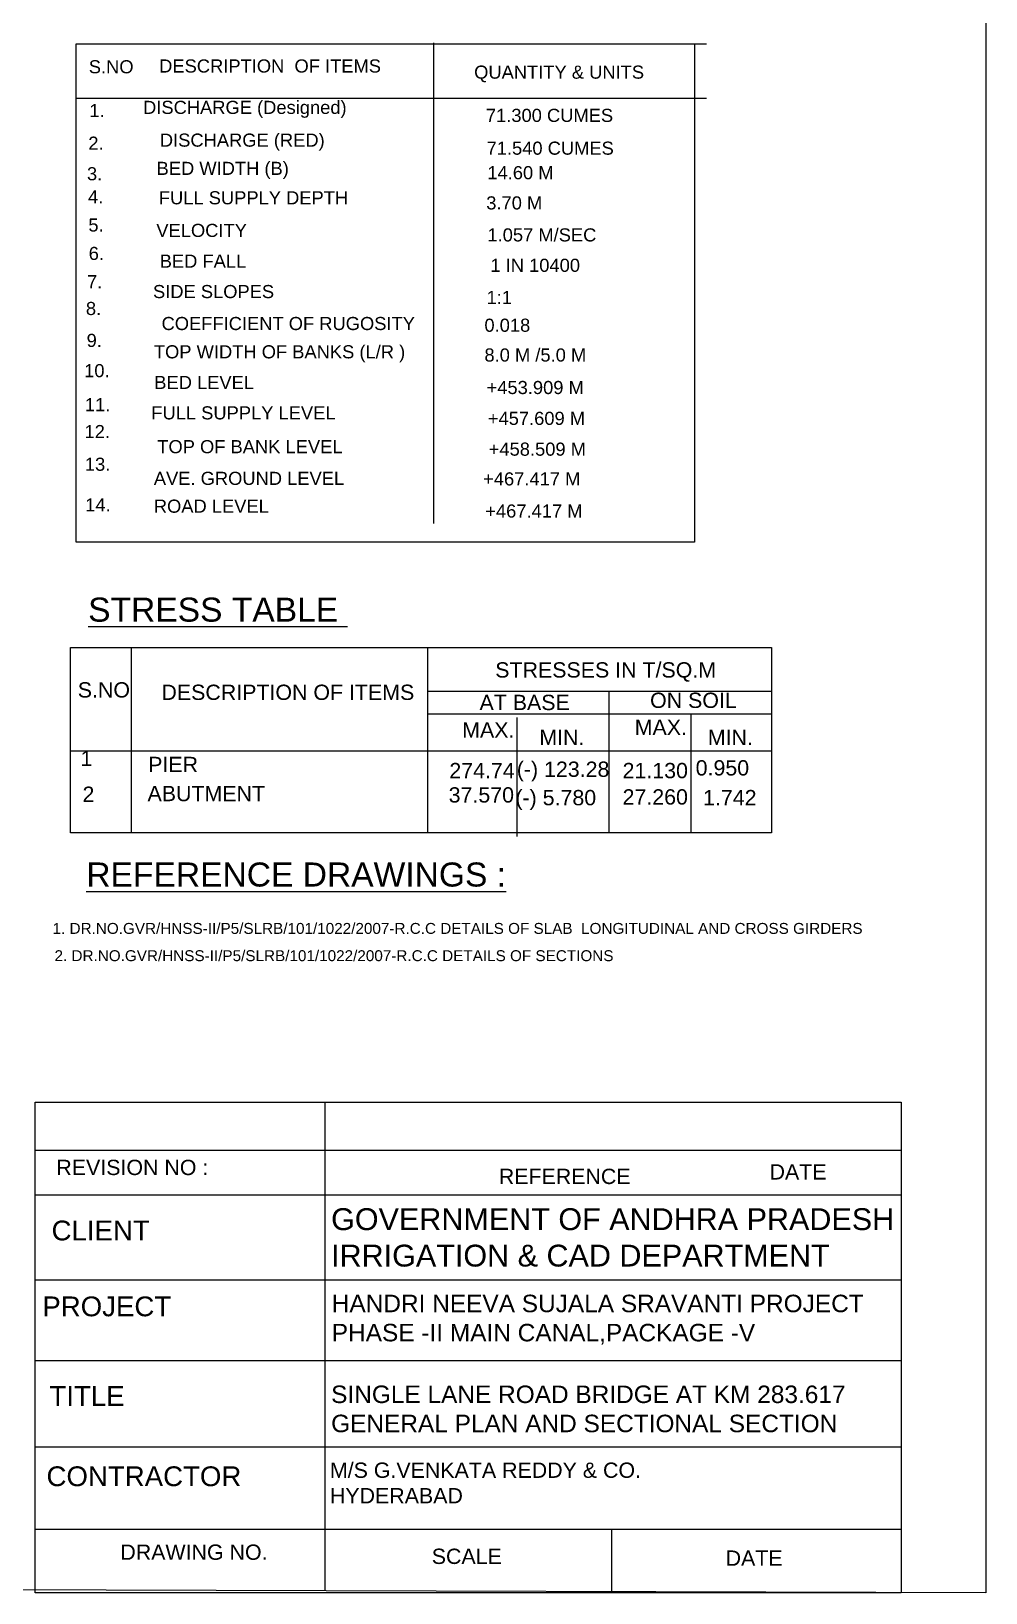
# Model space of a CAD drawing. Header units: millimetres. Extents: x 5124 to 2385548, y 2311 to 44314889.
# Drawn here: x 2383295 to 2385479, y 44308549 to 44312121 of the extents above; entities that cross this region are included whole.
import ezdxf

# ---------------------------------------------------------------- set-up
doc = ezdxf.new("R2010")
doc.units = ezdxf.units.MM
doc.header["$MEASUREMENT"] = 0
for name, color, linetype in [('DIMENSIONS', 7, 'Continuous'), ('DRAWING', 2, 'Continuous'), ('TEXT', 7, 'Continuous'), ('text1', 7, 'Continuous')]:
    doc.layers.add(name, color=color, linetype=linetype)
doc.styles.get("Standard").update_dxf_attribs({"font": 'arial.ttf', "height": 20})

msp = doc.modelspace()

# ---------------------------------------------------------------- linework, layer by layer
at = {"layer": 'DIMENSIONS', "color": 0}
for points in [[(2383397.6, 44312091.9), (2384812.4, 44312091.9), (2384812.4, 44310951.6), (2383397.6, 44310951.6)], [(2383385, 44310710.9), (2384989.2, 44310710.9), (2384989.2, 44310286.9), (2383385, 44310286.9)], [(2385285.7, 44308548.7), (2383304.2, 44308548.7), (2383304.2, 44309671), (2385285.7, 44309671)]]:
    msp.add_lwpolyline(points, close=True, dxfattribs=at)
for points in [[(2383524.5, 44310286.9), (2383524.5, 44310710.9)], [(2384201.4, 44310710.9), (2384201.4, 44310286.9)], [(2384201.4, 44310611.4), (2384989.2, 44310611.4)], [(2384616.9, 44310611.4), (2384616.9, 44310286.9)], [(2384201.4, 44310558.9), (2384989.2, 44310558.9)], [(2384804.1, 44310558.9), (2384804.1, 44310286.9)], [(2384406, 44310551.1), (2384406, 44310279)], [(2383385, 44310474.8), (2384989.2, 44310474.8)], [(2383967.8, 44308553.3), (2383967.8, 44309671)], [(2383304.2, 44309560.9), (2385285.7, 44309560.9)], [(2383304.2, 44309458.8), (2385285.7, 44309458.8)], [(2383304.2, 44309264.4), (2385285.7, 44309264.4)], [(2383304.2, 44309079.9), (2385285.7, 44309079.9)], [(2383304.2, 44308882.2), (2385285.7, 44308882.2)], [(2383304.2, 44308694.3), (2385285.7, 44308694.3)], [(2384623.5, 44308551.3), (2384623.5, 44308694.3)]]:
    msp.add_lwpolyline(points, dxfattribs=at)
at = {"layer": 'DRAWING', "color": 0}
msp.add_lwpolyline([(2375415.1, 44314888.9), (2385479.1, 44314858.4), (2385479.1, 44308548.7), (2375415.1, 44308579.2)], close=True, dxfattribs=at)
at = {"layer": 'text1', "color": 0}
for points in [[(2383397.6, 44312091.9), (2384840.3, 44312091.9)], [(2384215.6, 44312093.9), (2384215.6, 44310994.3)], [(2383397.6, 44311967.5), (2384840.3, 44311967.5)]]:
    msp.add_lwpolyline(points, dxfattribs=at)

# ---------------------------------------------------------------- texts
at = {"layer": 'DIMENSIONS', "color": 0}
for s, height, p in [('1.057 M/SEC', 30, (2384338.9, 44311639.8)), ('1 IN 10400', 30, (2384345.7, 44311570.3)), ('1:1', 30, (2384336.9, 44311496.8)), ('COEFFICIENT OF RUGOSITY ', 30, (2383593.3, 44311437.1)), ('0.018', 30, (2384332, 44311433.2)), ('TOP WIDTH OF BANKS (L/R ) ', 30, (2383575.7, 44311372.4)), ('8.0 M /5.0 M', 30, (2384332, 44311365.1)), ('BED LEVEL', 30, (2383576.6, 44311302.3)), ('+453.909 M', 30, (2384336.9, 44311290.7)), ('FULL SUPPLY LEVEL ', 30, (2383569.8, 44311232.7)), ('+457.609 M', 30, (2384339.8, 44311220.2)), ('TOP OF BANK LEVEL ', 30, (2383583.5, 44311155.4)), ('+458.509 M', 30, (2384341.8, 44311149.7)), ('AVE. GROUND LEVEL ', 30, (2383575.6, 44311082.9)), ('+467.417 M', 30, (2384329, 44311081.7)), ('ROAD LEVEL ', 30, (2383575.6, 44311019.3)), ('+467.417 M', 30, (2384333.9, 44311008.2)), ('STRESSES IN T/SQ.M ', 35, (2384356.8, 44310642.2)), ('S.NO ', 35, (2383401.6, 44310596.6)), ('DESCRIPTION OF ITEMS ', 35, (2383593, 44310591)), ('AT BASE ', 35, (2384320.8, 44310567.8)), ('ON SOIL ', 35, (2384711, 44310572.7)), ('MAX.', 35, (2384281.1, 44310504.8)), ('MIN.', 35, (2384457.6, 44310487.7)), ('MAX.', 35, (2384675.9, 44310510.9)), ('MIN.', 35, (2384843.1, 44310487.7)), ('1', 35, (2383407.9, 44310439.8)), ('PIER ', 35, (2383562.7, 44310425.9)), ('274.74', 35, (2384251.7, 44310412)), ('(-) 123.28', 35, (2384406, 44310415.1)), ('21.130', 35, (2384648.1, 44310412)), ('0.950', 35, (2384815.3, 44310418.2)), ('2', 35, (2383412.5, 44310357.8)), ('ABUTMENT ', 35, (2383561.2, 44310359.4)), ('37.570', 35, (2384250.2, 44310356.3)), ('(-) 5.780 ', 35, (2384402.9, 44310350.1)), ('27.260', 35, (2384648.1, 44310351.7)), ('1.742', 35, (2384832.3, 44310350.1)), ('1. DR.NO.GVR/HNSS-II/P5/SLRB/101/1022/2007-R.C.C DETAILS OF SLAB  LONGITUDINAL AND CROSS GIRDERS ', 25, (2383344, 44310055.9)), ('2. DR.NO.GVR/HNSS-II/P5/SLRB/101/1022/2007-R.C.C DETAILS OF SECTIONS ', 25, (2383348.4, 44309993.5))]:
    msp.add_text(s, height=height, dxfattribs=at).set_placement(p)
at = {"layer": 'TEXT', "color": 0}
for s, height, p in [('REVISION NO :', 35, (2383352.6, 44309504.2)), ('REFERENCE ', 35, (2384364.9, 44309483.7)), ('DATE ', 35, (2384984.4, 44309494)), ('CLIENT ', 45.23, (2383341.7, 44309354.8)), ('PROJECT ', 45.23, (2383320.5, 44309181.2)), ('TITLE ', 45.23, (2383336.8, 44308976.1)), ('CONTRACTOR', 45.23, (2383330.1, 44308792.6)), ('DRAWING NO. ', 35, (2383499, 44308624.1)), ('SCALE ', 35, (2384211.5, 44308614.6)), ('DATE ', 35, (2384883.9, 44308610.5))]:
    msp.add_text(s, height=height, dxfattribs=at).set_placement(p)
at = {"layer": 'TEXT', "color": 0, "attachment_point": 1}
for s, insert, char_height, width in [('GOVERNMENT OF ANDHRA PRADESH  IRRIGATION & CAD DEPARTMENT ', (2383981.2, 44309428.3), 50, 1309.932), ('HANDRI NEEVA SUJALA SRAVANTI PROJECT PHASE -II MAIN CANAL,PACKAGE -V', (2383982.8, 44309230.5), 40, 1329.02), ('SINGLE LANE ROAD BRIDGE AT KM 283.617 GENERAL PLAN AND SECTIONAL SECTION ', (2383981.3, 44309022.7), 40, 1191.888), ('M/S G.VENKATA REDDY & CO.  HYDERABAD ', (2383978.5, 44308846.6), 35, 725.402)]:
    msp.add_mtext(s, dxfattribs=dict(at, insert=insert, char_height=char_height, width=width))
at = {"layer": 'text1', "color": 0}
for s, height, p in [('S.NO  ', 30, (2383426.8, 44312024.4)), ('DESCRIPTION  OF ITEMS', 30, (2383587.8, 44312026.2)), ('QUANTITY & UNITS ', 30, (2384308.5, 44312012.1)), ('1.', 30, (2383428.1, 44311924.2)), ('DISCHARGE (Designed)', 30, (2383551, 44311931.5)), ('71.300 CUMES ', 30, (2384335.3, 44311913.2)), ('2.', 30, (2383425.8, 44311849.6)), ('DISCHARGE (RED)', 30, (2383589.4, 44311856.6)), ('71.540 CUMES ', 30, (2384336.9, 44311838.2)), ('3.', 30, (2383422.6, 44311779.7)), ('BED WIDTH (B)', 30, (2383581.9, 44311792)), ('14.60 M', 30, (2384338.7, 44311782.1)), ('4.', 30, (2383425, 44311726.9)), ('FULL SUPPLY DEPTH ', 30, (2383587.1, 44311724.7)), ('3.70 M', 30, (2384336.2, 44311713)), ('5.', 30, (2383425.8, 44311662.5)), ('VELOCITY ', 30, (2383581.3, 44311650.1)), ('6.', 30, (2383426.6, 44311597.4)), ('BED FALL ', 30, (2383589.1, 44311579.8)), ('7.', 30, (2383422.6, 44311532.7)), ('SIDE SLOPES ', 30, (2383573.7, 44311510.2)), ('8.', 30, (2383420.2, 44311471.5)), ('9.', 30, (2383421.8, 44311398.5)), ('10.', 30, (2383416.2, 44311329.3)), ('11.', 30, (2383417.8, 44311251.5)), ('12.', 30, (2383417, 44311189.9)), ('13.', 30, (2383417.8, 44311115.2)), ('14.', 30, (2383418.6, 44311022.3)), ('%%USTRESS TABLE ', 55, (2383425.3, 44310770.1)), ('%%UREFERENCE DRAWINGS :', 55, (2383421.1, 44310164.2))]:
    msp.add_text(s, height=height, dxfattribs=at).set_placement(p)

doc.saveas('drawing.dxf')
